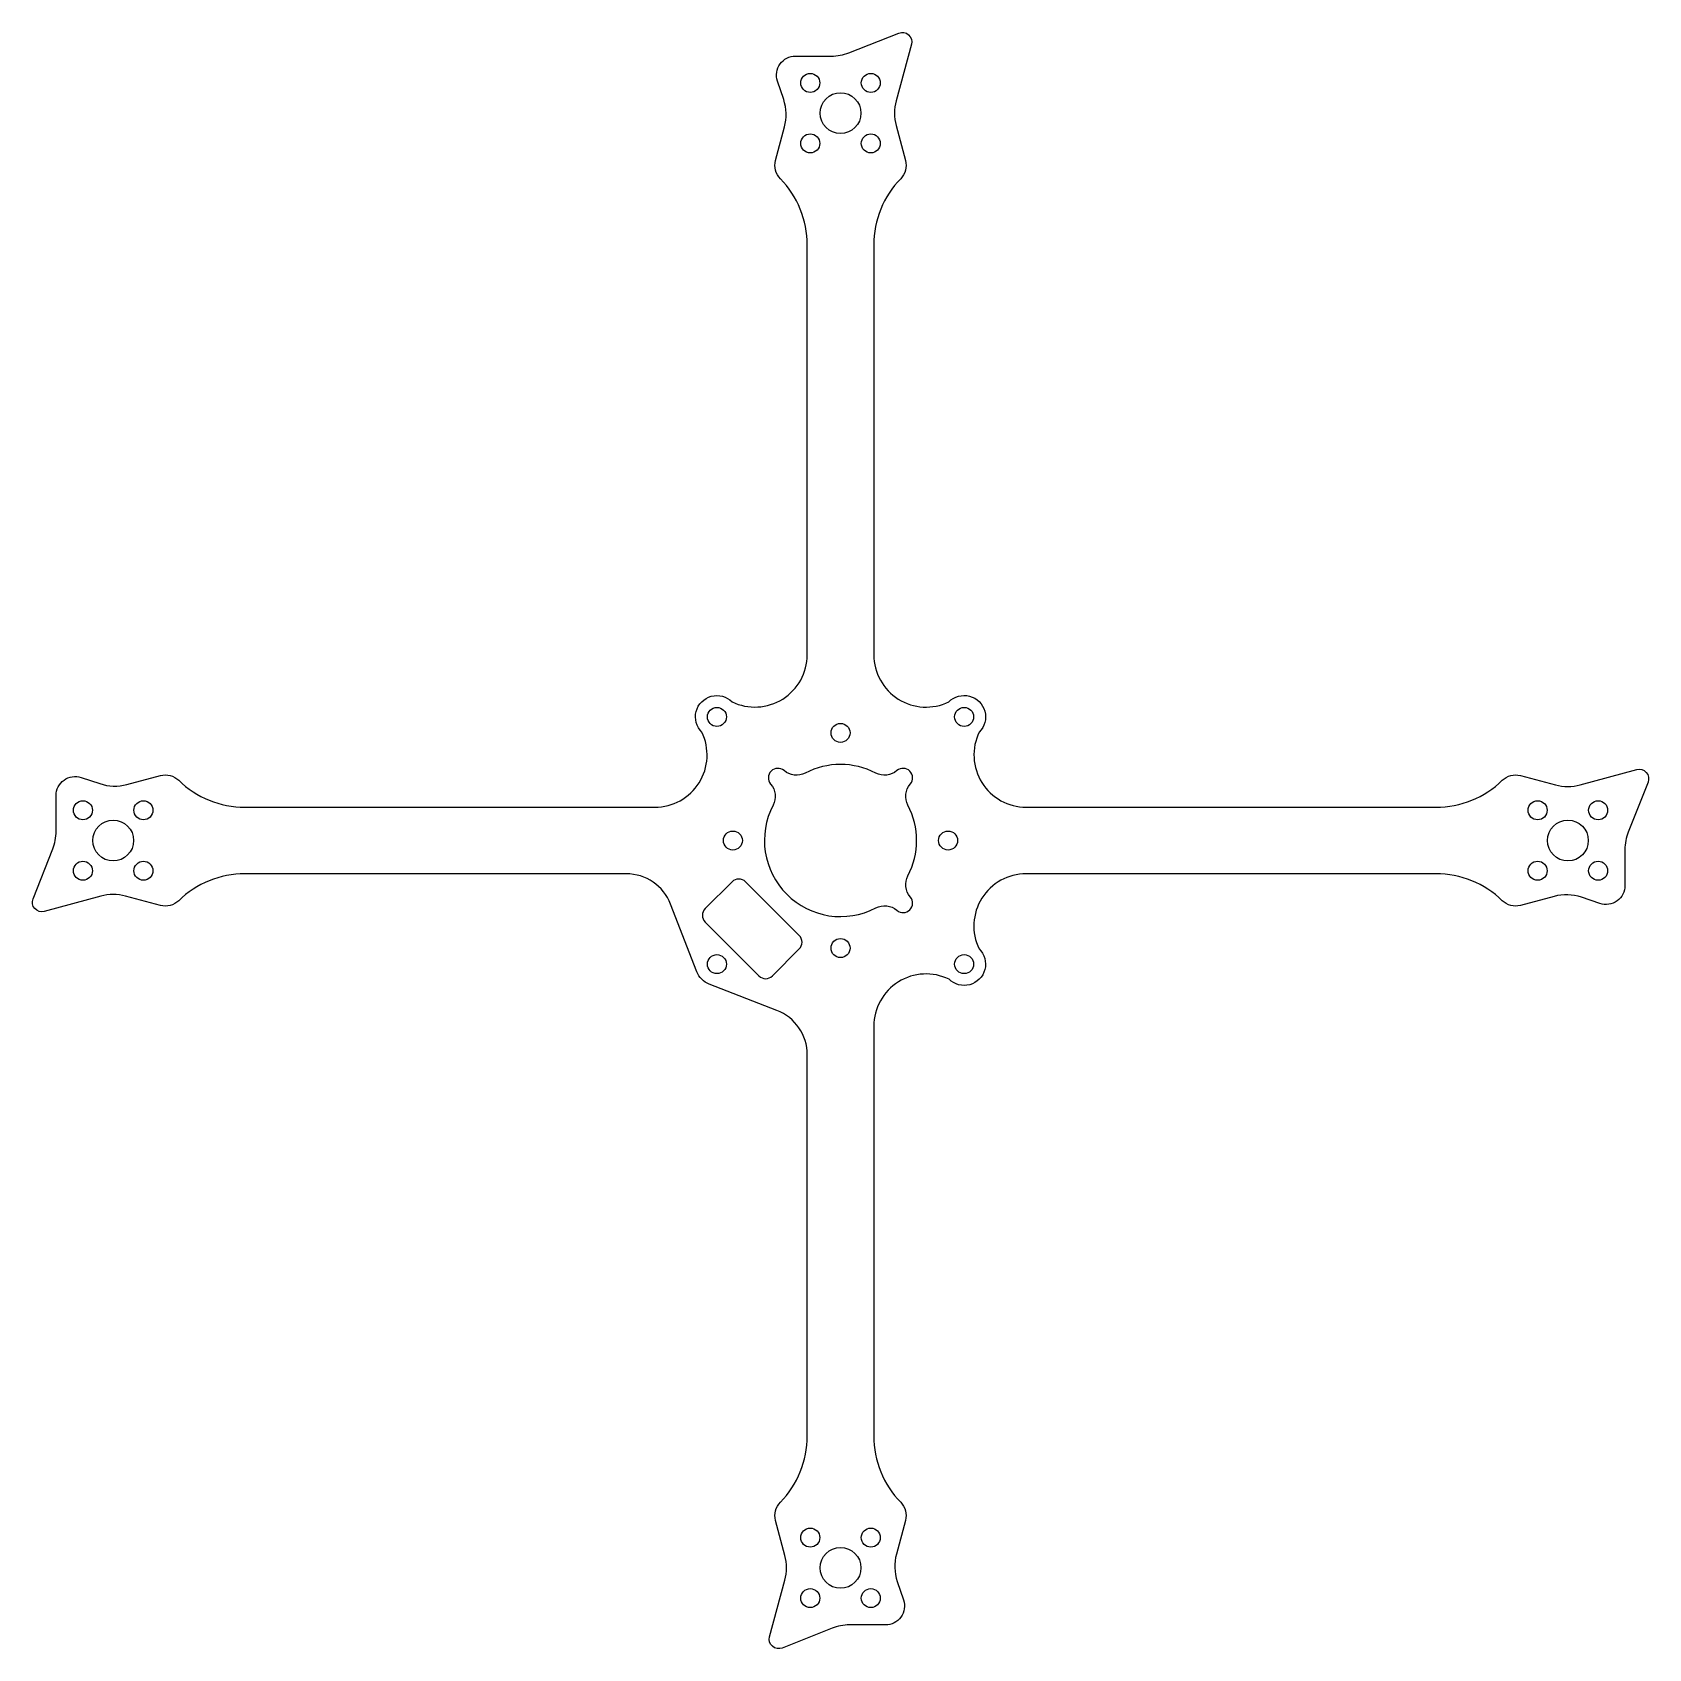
# Model space of a CAD drawing. Header units: millimetres. Extents: x -85 to 85, y -85 to 85.
import ezdxf

# ---------------------------------------------------------------- set-up
doc = ezdxf.new("R2010")
doc.units = ezdxf.units.MM
doc.layers.get('0').update_dxf_attribs({"linetype": 'CONTINUOUS'})

msp = doc.modelspace()

# ---------------------------------------------------------------- linework, layer by layer
for points in [[(3.62, -19.58), (3.62, -62.55), (3.62, -62.68, 0.195277), (6.45, -69.65, -0.263882), (6.95, -71.56), (6, -75.1, 0.146626), (6.09, -77.97), (6.74, -79.92, -0.511918), (4.84, -82.55), (1.07, -82.55, 0.094599), (-0.77, -82.9), (-6.01, -84.98, -0.617645), (-7.35, -83.79), (-5.74, -77.85, 0.132188), (-5.73, -75.25), (-6.71, -71.56, -0.263882), (-6.21, -69.65, 0.195277), (-3.38, -62.68), (-3.38, -22.58, 0.309329), (-6.57, -17.92), (-13.7, -15.15, -0.210308), (-14.98, -13.86), (-17.75, -6.74, 0.309329), (-22.41, -3.55), (-62.52, -3.55, 0.195277), (-69.49, -6.38, -0.263882), (-71.4, -6.88), (-75.08, -5.9, 0.132188), (-77.68, -5.9), (-83.62, -7.51, -0.617645), (-84.81, -6.18), (-82.73, -0.94, 0.094599), (-82.38, 0.91), (-82.38, 4.68, -0.511918), (-79.75, 6.57), (-77.8, 5.93, 0.146626), (-74.93, 5.84), (-71.4, 6.78, -0.263882), (-69.49, 6.28, 0.195277), (-62.52, 3.45), (-62.38, 3.45), (-19.41, 3.45, 0.55312), (-14.46, 11.34, -1.005265), (-11.29, 14.54, 0.554132), (-3.38, 19.49), (-3.38, 62.45), (-3.38, 62.59, 0.195277), (-6.21, 69.56, -0.263882), (-6.71, 71.47), (-5.77, 75, 0.146626), (-5.86, 77.87), (-6.51, 79.82, -0.511918), (-4.61, 82.45), (-0.84, 82.45, 0.094599), (1, 82.8), (6.25, 84.88, -0.617645), (7.58, 83.69), (5.97, 77.75, 0.132188), (5.96, 75.15), (6.95, 71.47, -0.263882), (6.45, 69.56, 0.195277), (3.62, 62.59), (3.62, 19.48, 0.55312), (11.51, 14.53, -1.005265), (14.71, 11.36, 0.554132), (19.65, 3.45), (62.75, 3.45, 0.195277), (69.72, 6.28, -0.263882), (71.63, 6.78), (75.32, 5.8, 0.132188), (77.92, 5.8), (83.86, 7.42, -0.617645), (85.05, 6.08), (82.97, 0.84, 0.094599), (82.62, -1), (82.62, -4.77, -0.511918), (79.98, -6.67), (78.04, -6.02, 0.146626), (75.17, -5.93), (71.63, -6.88, -0.263882), (69.72, -6.38, 0.195277), (62.75, -3.55), (62.62, -3.55), (19.64, -3.55, 0.55312), (14.69, -11.44, -1.005265), (11.53, -14.64, 0.554132)], [(3.82, -7.14, -0.306819), (6.05, -7.39, 0.92655), (7.46, -5.98, -0.306819), (7.21, -3.75, 0.245574), (7.21, 3.66, -0.306819), (7.46, 5.89, 0.92655), (6.05, 7.3, -0.306819), (3.82, 7.04, 0.245574), (-3.59, 7.04, -0.306819), (-5.82, 7.3, 0.92655), (-7.23, 5.89, -0.306819), (-6.97, 3.66, 0.734502)], [(-4.22, -10.04), (-9.88, -4.39, 0.414214), (-11.29, -4.39), (-14.12, -7.21, 0.414214), (-14.12, -8.63), (-8.46, -14.29, 0.414214), (-7.05, -14.29), (-4.22, -11.46, 0.414214)]]:
    msp.add_lwpolyline(points, format="xyb", close=True)
for centre, radius in [((-3.06, 79.63), 1), ((3.3, 79.63), 1), ((0.12, 76.45), 2.15), ((-3.06, 73.27), 1), ((3.3, 73.27), 1), ((-12.88, 12.95), 1), ((13.12, 12.95), 1), ((0.12, 11.27), 1), ((-79.56, 3.13), 1), ((-73.2, 3.13), 1), ((73.44, 3.13), 1), ((79.8, 3.13), 1), ((-76.38, -0.05), 2.15), ((76.62, -0.05), 2.15), ((-11.2, -0.05), 1), ((11.43, -0.05), 1), ((-79.56, -3.23), 1), ((-73.2, -3.23), 1), ((73.44, -3.23), 1), ((79.8, -3.23), 1), ((0.12, -11.36), 1), ((-12.88, -13.05), 1), ((13.12, -13.05), 1), ((-3.06, -73.37), 1), ((3.3, -73.37), 1), ((0.12, -76.55), 2.15), ((-3.06, -79.73), 1), ((3.3, -79.73), 1)]:
    msp.add_circle(centre, radius)

doc.saveas('drawing.dxf')
